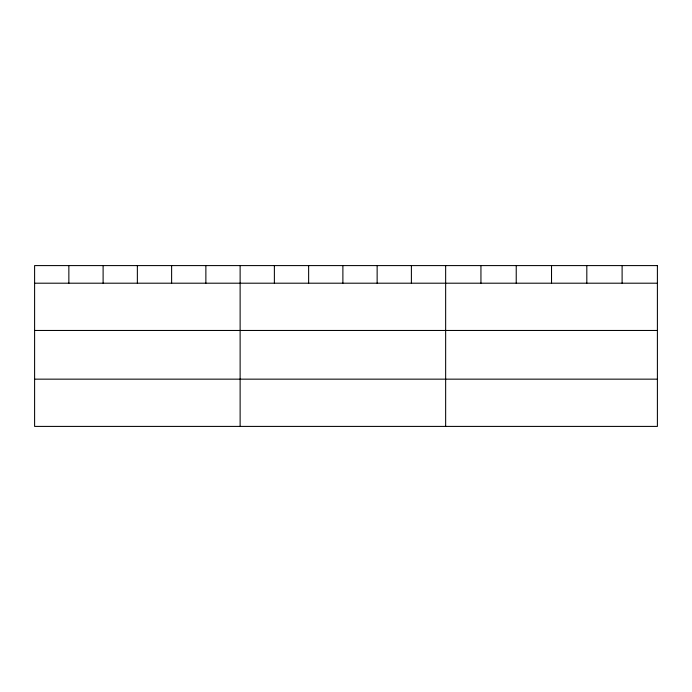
<?xml version="1.0" encoding="UTF-8"?>
<svg xmlns="http://www.w3.org/2000/svg" width="692" height="692" viewBox="0 0 692 692"><rect width="100%" height="100%" fill="white"/><g stroke="black" fill="none" stroke-linecap="round" stroke-linejoin="round"><path stroke-width="1.04" d="M34.6 283.201L657.4 283.201M34.6 330.465L657.4 330.465M34.6 379.155L657.4 379.155M622.108 265.59L622.108 283.201M586.816 265.59L586.816 283.201M551.524 265.59L551.524 283.201M516.232 265.59L516.232 283.201M480.94 265.59L480.94 283.201M445.648 265.59L445.648 426.41M411.394 265.59L411.394 283.201M377.14 265.59L377.14 283.201M342.886 265.59L342.886 283.201M308.632 265.59L308.632 283.201M274.378 265.59L274.378 283.201M240.124 265.59L240.124 426.41M205.87 265.59L205.87 283.201M171.616 265.59L171.616 283.201M137.362 265.59L137.362 283.201M103.108 265.59L103.108 283.201M68.854 265.59L68.854 283.201M657.4 265.59L34.6 265.59L34.6 426.41L657.4 426.41L657.4 265.59"/></g></svg>
